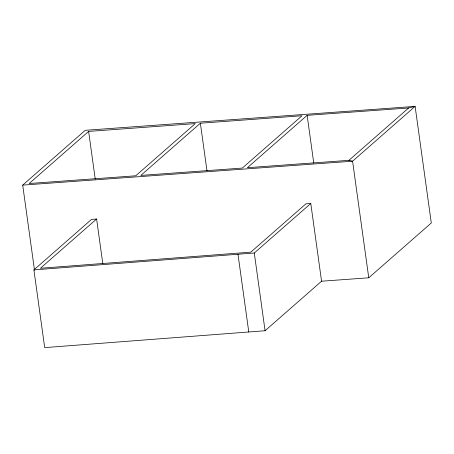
<?xml version="1.0" encoding="UTF-8"?>
<svg xmlns="http://www.w3.org/2000/svg" width="454" height="454" viewBox="0 0 454 454"><rect width="100%" height="100%" fill="white"/><g stroke="black" fill="none" stroke-linecap="round" stroke-linejoin="round"><path stroke-width="0.68" d="M34.493 270.107L22.7 185.118L85.244 130.304L415.121 106.384L431.3 222.976L368.756 277.791L321.568 281.213L265.068 330.733L44.691 347.616L33.902 269.892L91.532 219.384L96.606 219.015L102.82 263.785M88.626 131.416L29.181 183.518L135.746 175.789L195.294 123.602L88.626 131.416L95.249 179.16M200.373 123.227L140.825 175.426L242.328 168.065L302.018 115.747L200.373 123.227L207.001 170.971M96.606 219.015L40.412 268.269L250.801 252.146L305.917 203.84L310.78 203.483L321.568 281.213M307.137 115.344L247.407 167.696L348.905 160.336L352.576 161.198L415.121 106.384L408.634 107.984L307.137 115.344L313.759 163.088M348.905 160.336L408.634 107.984M33.902 269.892L254.285 253.003L310.78 203.483M22.7 185.118L352.576 161.198L368.756 277.791M254.285 253.003L265.068 330.733M237.987 254.251L248.775 331.982"/></g></svg>
